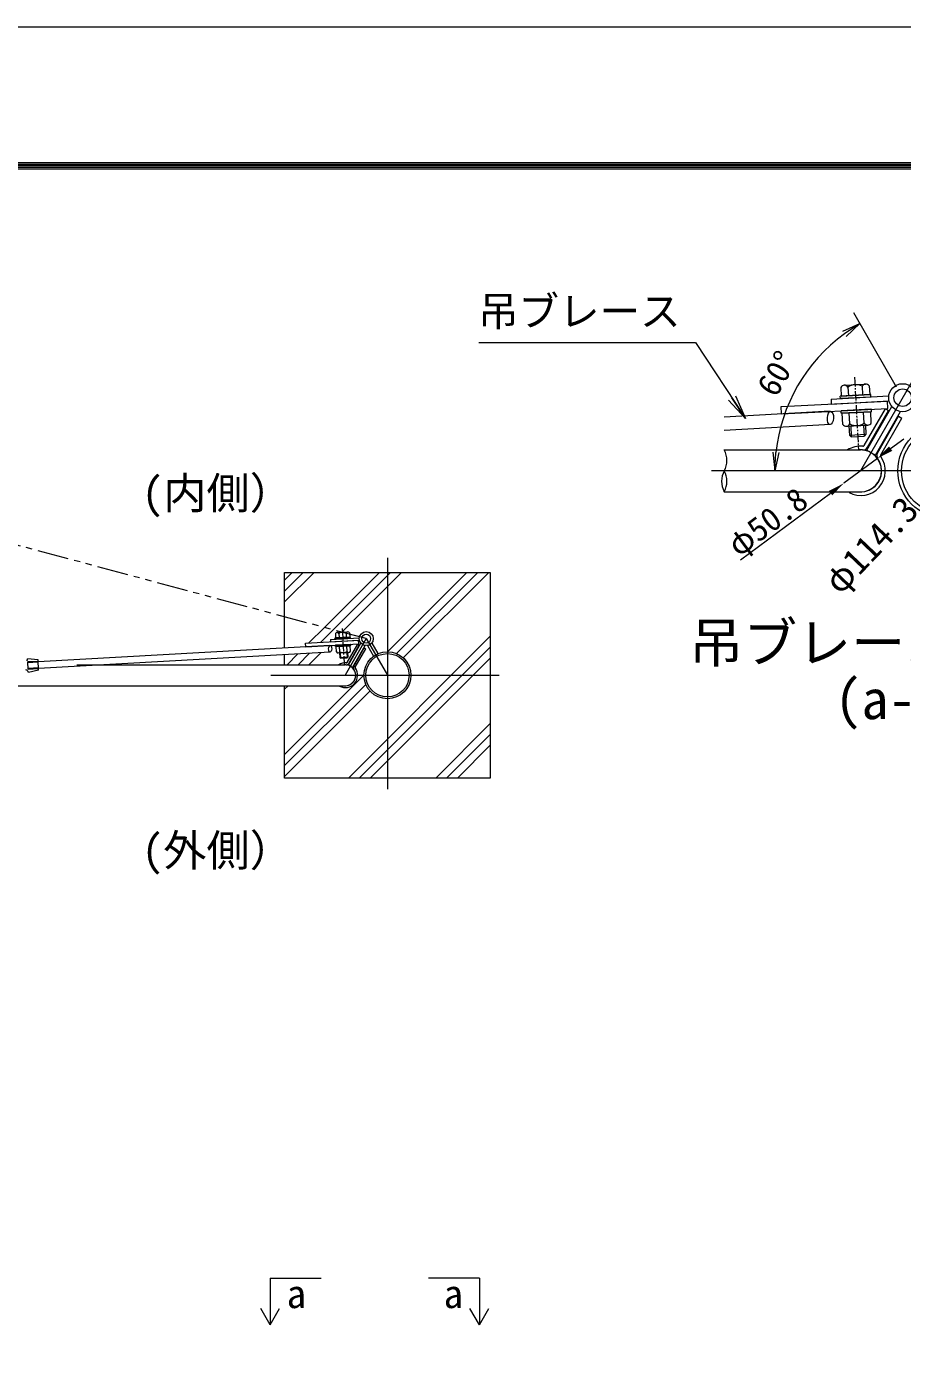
# Model space of a CAD drawing. Units: millimetres, scale not verified. Extents: x -6300 to 6300, y -4455 to 4455.
# Drawn here: x -248 to 1879, y 1207 to 4455 of the extents above; entities that cross this region are included whole.
import ezdxf
from ezdxf.enums import TextEntityAlignment as Align

# ---------------------------------------------------------------- set-up
doc = ezdxf.new("R2010")
doc.units = ezdxf.units.MM
doc.header["$LTSCALE"] = 30
for name, pattern in [('USER1', [50.8, 31.75, -6.35, 6.35, -6.35]), ('USER3', [5, 2.5, -0.5, 0.5, -0.5, 0.5, -0.5]), ('USER4', [1.125, 0.75, -0.125, 0.125, -0.125])]:
    doc.linetypes.add(name, pattern=pattern)
for name, color, linetype, lineweight in [('0-0_D-DCR-HCH', 7, 'Continuous', 9), ('0-1_D-STR4', 7, 'Continuous', 9), ('0-2_D-STR1', 1, 'Continuous', 18), ('0-3_D-STR3', 3, 'Continuous', 13), ('0-4_D-BMK', 2, 'USER1', 13), ('0-6_D-STR-DIM', 7, 'Continuous', 9), ('0-7_0', 4, 'Continuous', 18), ('0-8_D-STR-TXT', 7, 'Continuous', 9), ('0-9_D-TTL-TXT', 7, 'Continuous', 18), ('0-B_DIM', 7, 'Continuous', 9), ('0-C_D-TTL', 7, 'Continuous', 9)]:
    doc.layers.add(name, color=color, linetype=linetype, lineweight=lineweight)
doc.styles.add('ＭＳ ゴシック', font='')
doc.styles.get('ＭＳ ゴシック').set_extended_font_data('MS Gothic')

# ---------------------------------------------------------------- blocks, each defined once
blk = doc.blocks.new('_Open')
at = {"layer": '0-7_0', "color": 7, "lineweight": 9}
blk.add_line((-30, 5), (0, 0), dxfattribs=at)
blk.add_lwpolyline([(-30, -5), (0, 0), (-30, 0)], dxfattribs=at)

msp = doc.modelspace()

# ---------------------------------------------------------------- linework, layer by layer
at = {"layer": '0-0_D-DCR-HCH'}
for p, q in [((378.62, 3057.11), (450.42, 3128.91)), ((378.62, 3083.63), (423.91, 3128.91)), ((378.62, 3110.14), (397.39, 3128.91)), ((628.79, 2936.05), (821.65, 3128.91)), ((650.8, 2931.55), (848.17, 3128.91)), ((666.87, 2921.1), (874.69, 3128.91)), ((500.29, 2966.65), (501.61, 2967.97)), ((384.92, 2904.31), (411.35, 2930.74)), ((411.44, 2904.31), (439.43, 2932.3)), ((428.52, 2947.91), (430.08, 2949.47)), ((437.95, 2904.31), (467.51, 2933.86)), ((378.62, 2685.88), (571.49, 2878.75)), ((378.62, 2659.36), (575.99, 2856.73)), ((378.62, 2844.98), (387.15, 2853.51)), ((378.62, 2632.85), (586.44, 2840.66)), ((745.92, 2628.91), (878.62, 2761.61)), ((772.43, 2628.91), (878.62, 2735.1)), ((798.95, 2628.91), (878.62, 2708.58))]:
    msp.add_line(p, q, dxfattribs=at)
for points in [[(438.05, 2957.44), (475.65, 2995.04), (609.52, 3128.91)], [(465.96, 2958.84), (496.57, 2989.44), (628.62, 3121.49), (636.04, 3128.91)], [(517.19, 2983.55), (517.48, 2983.84), (628.62, 3094.98), (662.55, 3128.91)], [(533.78, 2628.91), (628.62, 2723.75), (783.78, 2878.91), (878.62, 2973.75)], [(560.3, 2628.91), (628.62, 2697.23), (810.3, 2878.91), (878.62, 2947.23)], [(586.82, 2628.91), (628.62, 2670.71), (836.82, 2878.91), (878.62, 2920.71)]]:
    msp.add_lwpolyline(points, dxfattribs=at)
at = {"layer": '0-1_D-STR4'}
msp.add_line((378.62, 2904.31), (378.62, 2928.92), dxfattribs=at)
for points in [[(878.62, 3128.91), (878.62, 2628.91), (378.62, 2628.91), (378.62, 2853.51)], [(378.62, 2945.09), (378.62, 3128.91), (878.62, 3128.91)]]:
    msp.add_lwpolyline(points, dxfattribs=at)
at = {"layer": '0-2_D-STR1'}
for p, q in [((1446.8, 3426.43), (1778.16, 3426.43)), ((1446.8, 3324.83), (1778.16, 3324.83)), ((-126.1, 2904.31), (526.22, 2904.31)), ((-975.78, 2853.51), (526.22, 2853.51))]:
    msp.add_line(p, q, dxfattribs=at)
for centre, radius in [((1982.96, 3375.63), 114.3), ((1982.96, 3375.63), 105.3), ((628.62, 2878.91), 57.15), ((628.62, 2878.91), 52.65)]:
    msp.add_circle(centre, radius, dxfattribs=at)
for centre, radius, start, end in [((1400.92, 3401.03), 52.45, 331.03399, 28.96601), ((1778.16, 3375.63), 50.8, 270, 90), ((1492.69, 3350.23), 52.45, 151.03399, 208.96601), ((1400.92, 3350.23), 52.45, 331.03399, 28.96601), ((526.22, 2878.91), 25.4, 270, 90)]:
    msp.add_arc(centre, radius, start, end, dxfattribs=at)
at = {"layer": '0-3_D-STR3'}
for p, q in [((1730.01, 3578.29), (1731.15, 3557.3)), ((1738.35, 3583.73), (1790.23, 3586.55)), ((1747.22, 3579.23), (1748.37, 3558.24)), ((1781.9, 3581.12), (1783.04, 3560.12)), ((1799.11, 3582.05), (1800.25, 3561.06)), ((1706.24, 3549.92), (1846.03, 3557.56)), ((1706.24, 3549.92), (1706.89, 3537.94)), ((1706.89, 3537.94), (1846.68, 3545.58)), ((1802.65, 3561.1), (1728.75, 3557.26)), ((1729.06, 3551.27), (1728.75, 3557.26)), ((1802.96, 3555.1), (1729.06, 3551.27)), ((1800.3, 3560.97), (1731.11, 3557.39)), ((1731.15, 3557.3), (1800.25, 3561.06)), ((1802.96, 3555.1), (1802.65, 3561.1)), ((1804.63, 3525.4), (1730.73, 3521.57)), ((1731.04, 3515.58), (1730.73, 3521.57)), ((1804.95, 3519.41), (1731.04, 3515.58)), ((1802.28, 3525.28), (1733.09, 3521.69)), ((1733.49, 3515.62), (1802.59, 3519.38)), ((1734.95, 3488.63), (1733.49, 3515.62)), ((1752.17, 3489.57), (1750.7, 3516.55)), ((1786.84, 3491.46), (1785.37, 3518.44)), ((1787.12, 3437.4), (1838.42, 3526.69)), ((1793.18, 3425.88), (1854.05, 3531.82)), ((1794.92, 3432.92), (1846.22, 3522.21)), ((1804.05, 3492.39), (1802.59, 3519.38)), ((1804.95, 3519.41), (1804.63, 3525.4)), ((1819.2, 3418.97), (1870.5, 3508.26)), ((1838.42, 3526.69), (1846.22, 3522.21)), ((1870.5, 3508.26), (1878.3, 3503.78)), ((1743.83, 3484.13), (1795.72, 3486.95)), ((1749.77, 3484.46), (1750.96, 3462.62)), ((1754.09, 3484.69), (1755.52, 3458.53)), ((1785.39, 3486.39), (1786.81, 3460.23)), ((1789.71, 3486.63), (1790.9, 3464.79)), ((1827.01, 3414.49), (1878.3, 3503.78)), ((1750.96, 3462.54), (1790.9, 3464.71)), ((1750.96, 3462.54), (1755.52, 3458.45)), ((1755.52, 3458.45), (1786.81, 3460.15)), ((1790.9, 3464.71), (1786.81, 3460.15)), ((1750.02, 3322.64), (1751.28, 3324.83)), ((490.26, 2966.06), (560.16, 2969.88)), ((490.26, 2966.06), (490.59, 2960.06)), ((490.59, 2960.06), (560.48, 2963.89)), ((538.47, 2971.64), (501.52, 2969.73)), ((501.67, 2966.73), (501.52, 2969.73)), ((538.62, 2968.65), (501.67, 2966.73)), ((502.15, 2980.24), (502.72, 2969.75)), ((537.29, 2971.58), (502.7, 2969.79)), ((502.72, 2969.75), (537.27, 2971.62)), ((506.32, 2982.96), (532.26, 2984.37)), ((510.75, 2980.71), (511.32, 2970.21)), ((528.09, 2981.65), (528.66, 2971.16)), ((533.73, 2904.03), (564.17, 2957.01)), ((536.7, 2982.12), (537.27, 2971.62)), ((538.62, 2968.65), (538.47, 2971.64)), ((590.44, 2957.03), (605.24, 2931.41)), ((539.46, 2953.8), (502.51, 2951.88)), ((502.66, 2948.89), (502.51, 2951.88)), ((539.61, 2950.8), (502.66, 2948.89)), ((538.28, 2953.74), (503.69, 2951.94)), ((503.89, 2948.91), (538.43, 2950.78)), ((504.62, 2935.41), (503.89, 2948.91)), ((509.06, 2933.16), (535, 2934.57)), ((512.03, 2933.32), (512.62, 2922.41)), ((513.23, 2935.88), (512.49, 2949.37)), ((512.62, 2922.37), (532.59, 2923.45)), ((514.19, 2933.44), (514.9, 2920.36)), ((530.56, 2936.82), (529.83, 2950.32)), ((529.83, 2934.29), (530.55, 2921.21)), ((532.59, 2923.45), (530.55, 2921.17)), ((530.7, 2909.8), (556.35, 2954.44)), ((532, 2934.41), (532.59, 2923.49)), ((534.6, 2907.56), (560.25, 2952.2)), ((539.17, 2937.29), (538.43, 2950.78)), ((539.61, 2950.8), (539.46, 2953.8)), ((546.74, 2900.58), (572.39, 2945.23)), ((550.64, 2898.34), (576.29, 2942.98)), ((556.35, 2954.44), (560.25, 2952.2)), ((572.39, 2945.23), (576.29, 2942.98)), ((580.05, 2951.03), (594.85, 2925.41)), ((512.62, 2922.37), (514.9, 2920.32)), ((514.9, 2920.32), (530.55, 2921.17)), ((512.15, 2852.42), (512.78, 2853.51))]:
    msp.add_line(p, q, dxfattribs=at)
at = {"layer": '0-3_D-STR3', "color": 2, "linetype": 'USER4'}
for p, q in [((1763.45, 3603.01), (1772.83, 3428.57)), ((518.87, 2992.6), (523.56, 2905.38))]:
    msp.add_line(p, q, dxfattribs=at)
at = {"layer": '0-3_D-STR3', "color": 4}
for p, q in [((1703.93, 3520.29), (1446.8, 3505.97)), ((1705.23, 3488.01), (1446.8, 3473.63)), ((489.11, 2951.24), (-219.87, 2911.73)), ((489.75, 2935.1), (-218.89, 2895.65)), ((-220.13, 2916.15), (-245.35, 2919.04)), ((-219.93, 2912.7), (-244.88, 2911.2)), ((-243.79, 2893.23), (-244.88, 2911.2)), ((-219.79, 2910.54), (-244.75, 2909.03)), ((-218.97, 2896.9), (-243.93, 2895.4)), ((-218.84, 2894.74), (-243.79, 2893.23)), ((-218.63, 2891.29), (-243.32, 2885.39)), ((-218.63, 2891.29), (-220.13, 2916.15))]:
    msp.add_line(p, q, dxfattribs=at)
at = {"layer": '0-3_D-STR3'}
for points in [[(1793.18, 3425.88), (1813.99, 3413.92), (1874.86, 3519.87)], [(533.73, 2904.03), (544.14, 2898.06), (574.57, 2951.03)]]:
    msp.add_lwpolyline(points, dxfattribs=at)
for centre, radius in [((1880.31, 3553.43), 34), ((1880.31, 3553.43), 21.2), ((577.29, 2967.81), 17), ((577.29, 2967.81), 10.6)]:
    msp.add_circle(centre, radius, dxfattribs=at)
for centre, radius, start, end in [((1738.89, 3573.79), 9.95, 33.11156, 153.11156), ((1766.07, 3552.42), 32.77, 61.12438, 125.09874), ((1790.77, 3576.61), 9.95, 33.11156, 153.11156), ((1743.29, 3494.07), 9.95, 213.11156, 333.11156), ((1767.99, 3518.27), 32.77, 241.12438, 305.09874), ((1795.18, 3496.89), 9.95, 213.11156, 333.11156), ((1778.16, 3375.63), 60, 85.07401, 122.14905), ((1778.16, 3375.63), 51, 85.07401, 95.07586), ((1783.65, 3439.4), 13, 265.07401, 330.12099), ((1783.65, 3439.4), 4, 265.07401, 330.12099), ((1830.47, 3412.5), 13, 150.12099, 215.16797), ((1830.47, 3412.5), 4, 150.12099, 215.16797), ((1778.16, 3375.63), 60, 242.03121, 35.16797), ((1778.16, 3375.63), 51, 264.92414, 35.16797), ((506.59, 2977.99), 4.98, 33.11156, 153.11156), ((520.18, 2967.3), 16.39, 61.12438, 125.09874), ((532.53, 2979.4), 4.98, 33.11156, 153.11156), ((508.79, 2938.13), 4.98, 213.11156, 333.11156), ((521.14, 2950.23), 16.39, 241.12438, 305.09874), ((534.73, 2939.54), 4.98, 213.11156, 333.11156), ((526.22, 2878.91), 30, 85.07401, 122.14905), ((526.22, 2878.91), 30, 242.03121, 35.16797), ((526.22, 2878.91), 25.5, 85.07401, 95.07586), ((526.22, 2878.91), 25.5, 264.92414, 35.16797), ((528.97, 2910.79), 6.5, 265.07401, 330.12099), ((528.97, 2910.79), 2, 265.07401, 330.12099), ((552.38, 2897.34), 6.5, 150.12099, 215.16797), ((552.38, 2897.34), 2, 150.12099, 215.16797)]:
    msp.add_arc(centre, radius, start, end, dxfattribs=at)
at = {"layer": '0-3_D-STR3', "color": 4}
for centre, radius, start, end in [((-250.97, 2884.09), 7.75, 9.59668, 78.21059), ((-251.05, 2918.7), 5.71, 307.60542, 3.45762)]:
    msp.add_arc(centre, radius, start, end, dxfattribs=at)
for centre, major_axis in [((1704.77, 3504.04), (1.05, 16.04)), ((489.53, 2943.11), (0.52, 8.02))]:
    msp.add_ellipse(centre, major_axis=major_axis, ratio=0.462058, dxfattribs=at)
at = {"layer": '0-4_D-BMK'}
for p, q in [((1982.46, 3731.22), (1778.16, 3375.63)), ((2120.91, 3375.63), (1415.71, 3375.63)), ((628.62, 3164.61), (628.62, 2601.76)), ((577.29, 2967.81), (526.22, 2878.91)), ((577.29, 2967.81), (628.62, 2878.91)), ((345.53, 2878.91), (900.37, 2878.91))]:
    msp.add_line(p, q, dxfattribs=at)
at = {"layer": '0-4_D-BMK', "linetype": 'USER3'}
msp.add_line((577.29, 2967.81), (-1297.29, 3470.1), dxfattribs=at)
at = {"layer": '0-6_D-STR-DIM'}
for p, q in [((1851.11, 3429.7), (1883.24, 3453.52)), ((1818.97, 3405.88), (1737.34, 3345.39)), ((1486.54, 3159.5), (1705.21, 3321.57)), ((343.74, 1413.24), (467.72, 1413.24)), ((852.07, 1413.24), (728.08, 1413.24)), ((343.74, 1300.44), (320.78, 1340.21)), ((852.07, 1300.44), (875.03, 1340.21))]:
    msp.add_line(p, q, dxfattribs=at)
for points in [[(343.74, 1413.24), (343.74, 1300.44), (366.7, 1340.21)], [(852.07, 1413.24), (852.07, 1300.44), (829.1, 1340.21)]]:
    msp.add_lwpolyline(points, dxfattribs=at)
for points in [[(1847.14, 3435.05), (1818.97, 3405.88), (1855.08, 3424.34)], [(1701.24, 3326.92), (1737.34, 3345.39), (1709.18, 3316.21)]]:
    msp.add_solid(points, dxfattribs=at)
at = {"layer": '0-7_0'}
for p, q in [((1585.09, 3531.86), (1843.06, 3545.38)), ((1843.99, 3527.55), (1843.06, 3545.38)), ((1586.03, 3513.82), (1585.09, 3531.86)), ((1586.03, 3513.82), (1843.99, 3527.55)), ((429.68, 2957.03), (558.67, 2963.79)), ((430.16, 2948.01), (429.68, 2957.03)), ((559.14, 2954.87), (558.67, 2963.79)), ((430.16, 2948.01), (559.14, 2954.87))]:
    msp.add_line(p, q, dxfattribs=at)
at = {"layer": '0-8_D-STR-TXT'}
msp.add_lwpolyline([(850.37, 3687.46), (1376.77, 3687.46), (1497.57, 3504.32)], dxfattribs=at)
at = {"layer": '0-B_DIM'}
msp.add_line((1865.31, 3579.41), (1761.41, 3759.36), dxfattribs=at)
msp.add_arc((1982.96, 3375.63), 413.09, 126.24466, 173.75534, dxfattribs=at)
at = {"layer": '0-C_D-TTL', "color": 2, "lineweight": 18}
msp.add_lwpolyline([(-6300, 4455), (6300, 4455), (6300, -4455), (-6300, -4455)], close=True, dxfattribs=at)
at = {"layer": '0-C_D-TTL'}
for points in [[(-5895, 4125), (5895, 4125), (5895, -4125), (-5895, -4125)], [(-5891.25, 4121.25), (5891.25, 4121.25), (5891.25, -4121.25), (-5891.25, -4121.25)], [(-5887.5, 4117.5), (5887.5, 4117.5), (5887.5, -4117.5), (-5887.5, -4117.5)], [(-5883.75, 4113.75), (5883.75, 4113.75), (5883.75, -4113.75), (-5883.75, -4113.75)], [(-5880, 4110), (5880, 4110), (5880, -4110), (-5880, -4110)]]:
    msp.add_lwpolyline(points, close=True, dxfattribs=at)

# ---------------------------------------------------------------- block references
at = {"layer": '0-8_D-STR-TXT', "xscale": 2, "yscale": 2, "rotation": 303.40877}
msp.add_blockref('_Open', (1498.68, 3502.65), dxfattribs=at)
at = {"layer": '0-B_DIM', "xscale": 1.5, "yscale": 1.5}
for p, rotation in [((1776.41, 3733.38), 33.12233), ((1569.87, 3375.63), 266.87767)]:
    msp.add_blockref('_Open', p, dxfattribs=dict(at, rotation=rotation))

# ---------------------------------------------------------------- texts
at = {"layer": '0-6_D-STR-DIM', "style": 'ＭＳ ゴシック'}
msp.add_text('φ50.8', height=57.62, rotation=36.543, dxfattribs=at).set_placement((1492.03, 3150.54), align=Align.BOTTOM_LEFT)
at = {"layer": '0-8_D-STR-TXT', "style": 'ＭＳ ゴシック'}
msp.add_text('吊ブレース', height=72.14, dxfattribs=at).set_placement((848.67, 3705.9), align=Align.BOTTOM_LEFT)
at = {"layer": '0-9_D-TTL-TXT', "style": 'ＭＳ ゴシック'}
for s, height, p in [('(内側）', 76.98, (31.68, 3260.12)), ('吊ブレース丁番詳細', 96.11, (1361.85, 2881.44)), ('(a-a矢視)', 96.11, (1714.97, 2743.52)), ('(外側）', 76.98, (31.68, 2391.84)), ('a', 69.28, (383.86, 1320.15)), ('a', 69.28, (765.16, 1320.15))]:
    msp.add_text(s, height=height, dxfattribs=at).set_placement(p, align=Align.BOTTOM_LEFT)
at = {"layer": '0-B_DIM', "style": 'ＭＳ ゴシック'}
for s, height, rotation, p in [('60°', 57.62, 60, (1587.61, 3542.85)), ('φ114.3', 63.56, 46.308, (1742.42, 3058.41))]:
    msp.add_text(s, height=height, rotation=rotation, dxfattribs=at).set_placement(p, align=Align.BOTTOM_LEFT)

doc.saveas('drawing.dxf')
